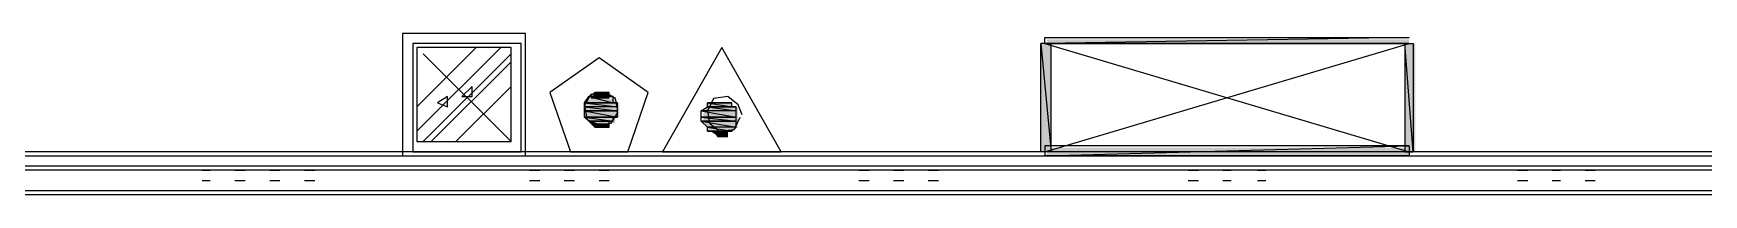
# Model space of a CAD drawing. Header units: millimetres. Extents: x 5 to 415, y 48 to 251.
# Drawn here: x 100.99 to 115.39, y 117.53 to 118.92 of the extents above; entities that cross this region are included whole.
import ezdxf

# ---------------------------------------------------------------- set-up
doc = ezdxf.new("R2010")
doc.units = ezdxf.units.MM
doc.layers.add('H', color=7, linetype='Continuous')
doc.layers.add('P', color=7, linetype='Continuous')

msp = doc.modelspace()

# ---------------------------------------------------------------- hatches: boundary and pattern name
at = {"layer": 'H', "linetype": 'Continuous'}
for points in [[(109.679, 117.898), (109.679, 118.833), (109.767, 118.833), (109.767, 117.898), (109.679, 117.898)], [(109.732, 118.833), (109.732, 118.868), (112.854, 118.868), (112.854, 118.833), (109.732, 118.833)], [(112.818, 117.898), (112.818, 118.833), (112.907, 118.833), (112.907, 117.898), (112.818, 117.898)], [(105.798, 118.357), (105.833, 118.41), (105.957, 118.41), (105.957, 118.357), (105.798, 118.357)], [(105.745, 118.322), (105.798, 118.357), (106.01, 118.357), (106.01, 118.322), (105.745, 118.322)], [(105.745, 118.286), (105.745, 118.322), (106.045, 118.322), (106.045, 118.286), (105.745, 118.286)], [(105.745, 118.233), (105.745, 118.286), (106.045, 118.286), (106.045, 118.233), (105.745, 118.233)], [(106.768, 118.233), (106.803, 118.286), (107.068, 118.286), (107.068, 118.233), (106.768, 118.233)], [(106.803, 118.286), (106.803, 118.322), (107.015, 118.322), (107.015, 118.286), (106.803, 118.286)], [(105.745, 118.198), (105.745, 118.233), (106.045, 118.233), (106.045, 118.198), (105.745, 118.198)], [(105.798, 118.145), (105.745, 118.198), (106.01, 118.198), (106.01, 118.145), (105.798, 118.145)], [(105.833, 118.11), (105.798, 118.145), (105.957, 118.145), (105.957, 118.11), (105.833, 118.11)], [(106.768, 118.198), (106.768, 118.233), (107.068, 118.233), (107.068, 118.198), (106.768, 118.198)], [(106.768, 118.145), (106.768, 118.198), (107.068, 118.198), (107.068, 118.145), (106.768, 118.145)], [(106.803, 118.11), (106.768, 118.145), (107.068, 118.145), (107.068, 118.11), (106.803, 118.11)], [(106.803, 118.075), (106.803, 118.11), (107.068, 118.11), (107.015, 118.075), (106.803, 118.075)], [(106.892, 118.022), (106.856, 118.075), (106.98, 118.075), (106.98, 118.022), (106.892, 118.022)], [(109.732, 117.863), (109.732, 117.934), (112.854, 117.934), (112.854, 117.863), (109.732, 117.863)]]:
    msp.add_hatch(color=256, dxfattribs=at).paths.add_polyline_path(points)

# ---------------------------------------------------------------- linework, layer by layer
at = {"layer": 'P'}
for points in [[(104.175, 118.921), (104.175, 117.863)], [(105.234, 118.921), (104.175, 118.921)], [(104.263, 118.833), (104.263, 117.898)], [(105.198, 118.833), (104.263, 118.833)], [(105.198, 117.898), (105.198, 118.833)], [(105.234, 117.863), (105.234, 118.921)], [(109.767, 118.833), (109.679, 118.833)], [(109.679, 118.833), (109.767, 117.898)], [(109.679, 118.833), (109.767, 117.898)], [(109.679, 117.898), (109.679, 118.833)], [(112.854, 118.886), (109.714, 118.833)], [(109.714, 118.833), (109.714, 118.886)], [(109.714, 118.886), (112.854, 118.886)], [(112.854, 118.833), (109.714, 118.833)], [(109.714, 118.833), (112.854, 118.833)], [(109.714, 117.898), (112.854, 118.833)], [(109.714, 118.833), (112.854, 117.898)], [(109.767, 117.898), (109.767, 118.833)], [(112.889, 117.898), (112.818, 118.833)], [(112.818, 118.833), (112.818, 117.898)], [(112.889, 117.898), (112.818, 118.833)], [(112.818, 118.833), (112.889, 118.833)], [(112.889, 118.833), (112.889, 117.898)], [(104.299, 118.286), (104.81, 118.798)], [(104.299, 118.075), (105.022, 118.798)], [(104.299, 118.798), (104.299, 117.987)], [(105.11, 118.798), (104.299, 118.798)], [(105.11, 117.987), (104.352, 118.745)], [(104.352, 117.987), (105.11, 118.745)], [(104.422, 117.987), (105.11, 118.674)], [(105.11, 117.987), (105.11, 118.798)], [(105.869, 118.71), (105.445, 118.41)], [(106.292, 118.41), (105.869, 118.71)], [(106.927, 118.798), (106.415, 117.898)], [(107.438, 117.898), (106.927, 118.798)], [(104.634, 117.987), (105.11, 118.463)], [(104.775, 118.463), (104.687, 118.375)], [(104.775, 118.375), (104.775, 118.463)], [(105.445, 118.41), (105.622, 117.898)], [(105.798, 118.392), (105.745, 118.304)], [(105.78, 118.375), (105.833, 118.41)], [(105.922, 118.41), (105.798, 118.392)], [(105.869, 118.41), (105.833, 118.41)], [(105.833, 118.41), (105.869, 118.41)], [(105.957, 118.41), (105.833, 118.41)], [(105.833, 118.41), (105.957, 118.41)], [(105.957, 118.41), (105.833, 118.41)], [(105.833, 118.41), (105.904, 118.41)], [(105.957, 118.41), (105.833, 118.41)], [(105.833, 118.41), (105.957, 118.375)], [(105.833, 118.41), (105.957, 118.375)], [(105.904, 118.41), (105.904, 118.41)], [(105.904, 118.41), (105.904, 118.41)], [(105.904, 118.41), (105.957, 118.41)], [(106.01, 118.357), (105.922, 118.41)], [(105.957, 118.375), (105.957, 118.41)], [(106.116, 117.898), (106.292, 118.41)], [(104.563, 118.375), (104.475, 118.322)], [(104.475, 118.322), (104.563, 118.286)], [(104.563, 118.286), (104.563, 118.375)], [(104.687, 118.375), (104.775, 118.375)], [(105.745, 118.322), (105.78, 118.375)], [(105.992, 118.322), (105.745, 118.322)], [(106.027, 118.322), (105.745, 118.322)], [(105.745, 118.322), (106.027, 118.322)], [(106.027, 118.322), (105.745, 118.322)], [(105.745, 118.322), (105.992, 118.322)], [(106.027, 118.322), (105.745, 118.322)], [(105.745, 118.322), (106.027, 118.286)], [(105.745, 118.322), (106.027, 118.286)], [(105.745, 118.286), (105.745, 118.322)], [(105.745, 118.304), (105.763, 118.181)], [(106.027, 118.286), (105.745, 118.286)], [(106.027, 118.286), (105.745, 118.286)], [(105.745, 118.286), (106.027, 118.251)], [(105.745, 118.286), (106.027, 118.251)], [(105.745, 118.251), (105.745, 118.286)], [(106.027, 118.251), (105.745, 118.251)], [(106.027, 118.251), (105.745, 118.251)], [(105.745, 118.251), (106.027, 118.251)], [(105.745, 118.251), (106.027, 118.251)], [(106.027, 118.251), (105.745, 118.251)], [(106.027, 118.251), (105.745, 118.251)], [(105.745, 118.251), (106.027, 118.198)], [(105.745, 118.251), (106.027, 118.198)], [(105.745, 118.198), (105.745, 118.251)], [(105.957, 118.375), (105.78, 118.375)], [(105.992, 118.375), (105.78, 118.375)], [(105.78, 118.375), (105.992, 118.375)], [(105.992, 118.375), (105.78, 118.375)], [(105.78, 118.375), (105.957, 118.375)], [(105.992, 118.375), (105.78, 118.375)], [(105.78, 118.375), (105.992, 118.322)], [(105.78, 118.375), (105.992, 118.322)], [(105.957, 118.375), (105.992, 118.375)], [(105.992, 118.322), (105.992, 118.375)], [(105.992, 118.322), (106.027, 118.322)], [(106.027, 118.269), (106.01, 118.357)], [(106.027, 118.286), (106.027, 118.322)], [(106.027, 118.251), (106.027, 118.286)], [(106.027, 118.251), (106.027, 118.251)], [(106.027, 118.251), (106.027, 118.251)], [(106.027, 118.198), (106.027, 118.251)], [(106.751, 118.251), (106.803, 118.286)], [(107.05, 118.251), (106.751, 118.251)], [(107.05, 118.251), (106.751, 118.251)], [(106.751, 118.251), (107.05, 118.198)], [(106.751, 118.251), (107.05, 118.198)], [(106.751, 118.198), (106.751, 118.251)], [(106.856, 118.357), (106.803, 118.251)], [(107.015, 118.322), (106.803, 118.322)], [(106.803, 118.322), (106.839, 118.322)], [(107.015, 118.322), (106.803, 118.322)], [(106.803, 118.322), (107.015, 118.286)], [(106.803, 118.322), (107.015, 118.286)], [(106.803, 118.286), (106.803, 118.322)], [(107.015, 118.286), (106.803, 118.286)], [(107.05, 118.286), (106.803, 118.286)], [(106.803, 118.286), (107.05, 118.286)], [(107.05, 118.286), (106.803, 118.286)], [(106.803, 118.286), (107.015, 118.286)], [(107.05, 118.286), (106.803, 118.286)], [(106.803, 118.286), (107.05, 118.251)], [(106.803, 118.286), (107.05, 118.251)], [(106.803, 118.251), (106.821, 118.145)], [(106.962, 118.322), (106.839, 118.322)], [(106.839, 118.322), (106.892, 118.322)], [(106.962, 118.322), (106.839, 118.322)], [(106.839, 118.322), (107.015, 118.322)], [(106.839, 118.322), (107.015, 118.322)], [(106.98, 118.375), (106.856, 118.357)], [(106.962, 118.322), (106.892, 118.322)], [(106.892, 118.322), (106.962, 118.322)], [(106.962, 118.322), (106.892, 118.322)], [(106.892, 118.322), (106.927, 118.322)], [(106.962, 118.322), (106.892, 118.322)], [(106.892, 118.322), (106.962, 118.322)], [(106.892, 118.322), (106.962, 118.322)], [(106.927, 118.322), (106.962, 118.322)], [(106.962, 118.322), (106.962, 118.322)], [(107.015, 118.322), (106.962, 118.322)], [(107.068, 118.304), (106.98, 118.375)], [(107.015, 118.286), (107.015, 118.322)], [(107.015, 118.286), (107.05, 118.286)], [(107.05, 118.251), (107.05, 118.286)], [(107.05, 118.198), (107.05, 118.251)], [(107.103, 118.216), (107.068, 118.304)], [(106.027, 118.198), (105.745, 118.198)], [(105.992, 118.198), (105.745, 118.198)], [(105.745, 118.198), (105.992, 118.198)], [(105.992, 118.198), (105.745, 118.198)], [(105.745, 118.198), (106.027, 118.198)], [(105.992, 118.198), (105.745, 118.198)], [(105.745, 118.198), (105.992, 118.163)], [(105.745, 118.198), (105.992, 118.163)], [(105.78, 118.163), (105.745, 118.198)], [(105.763, 118.181), (105.851, 118.128)], [(105.992, 118.163), (105.78, 118.163)], [(105.957, 118.163), (105.78, 118.163)], [(105.78, 118.163), (105.957, 118.163)], [(105.957, 118.163), (105.78, 118.163)], [(105.78, 118.163), (105.992, 118.163)], [(105.957, 118.163), (105.78, 118.163)], [(105.78, 118.163), (105.957, 118.11)], [(105.78, 118.163), (105.957, 118.11)], [(105.833, 118.11), (105.78, 118.163)], [(105.957, 118.11), (105.833, 118.11)], [(105.904, 118.11), (105.833, 118.11)], [(105.833, 118.11), (105.904, 118.11)], [(105.904, 118.11), (105.833, 118.11)], [(105.833, 118.11), (105.957, 118.11)], [(105.904, 118.11), (105.833, 118.11)], [(105.833, 118.11), (105.904, 118.11)], [(105.833, 118.11), (105.904, 118.11)], [(105.869, 118.11), (105.833, 118.11)], [(105.851, 118.128), (105.974, 118.145)], [(105.904, 118.11), (105.869, 118.11)], [(105.957, 118.11), (105.904, 118.11)], [(105.904, 118.11), (105.904, 118.11)], [(105.992, 118.163), (105.957, 118.163)], [(105.957, 118.11), (105.957, 118.163)], [(105.974, 118.145), (106.027, 118.233)], [(106.027, 118.198), (105.992, 118.198)], [(105.992, 118.163), (105.992, 118.198)], [(107.05, 118.198), (106.751, 118.198)], [(107.05, 118.198), (106.751, 118.198)], [(106.751, 118.198), (107.05, 118.198)], [(106.751, 118.198), (107.05, 118.198)], [(107.05, 118.198), (106.751, 118.198)], [(107.05, 118.198), (106.751, 118.198)], [(106.751, 118.198), (107.05, 118.163)], [(106.751, 118.198), (107.05, 118.163)], [(106.751, 118.163), (106.751, 118.198)], [(107.05, 118.163), (106.751, 118.163)], [(107.05, 118.163), (106.751, 118.163)], [(106.751, 118.163), (107.05, 118.163)], [(106.751, 118.163), (107.05, 118.163)], [(107.05, 118.163), (106.751, 118.163)], [(107.05, 118.163), (106.751, 118.163)], [(106.751, 118.163), (107.05, 118.11)], [(106.751, 118.163), (107.05, 118.11)], [(106.803, 118.11), (106.751, 118.163)], [(107.05, 118.11), (106.803, 118.11)], [(107.05, 118.11), (106.803, 118.11)], [(106.803, 118.11), (107.015, 118.075)], [(106.803, 118.11), (107.015, 118.075)], [(106.803, 118.075), (106.803, 118.11)], [(106.821, 118.145), (106.909, 118.075)], [(107.015, 118.075), (107.05, 118.11)], [(107.033, 118.092), (107.086, 118.198)], [(107.05, 118.198), (107.05, 118.198)], [(107.05, 118.198), (107.05, 118.198)], [(107.05, 118.163), (107.05, 118.198)], [(107.05, 118.163), (107.05, 118.163)], [(107.05, 118.163), (107.05, 118.163)], [(107.05, 118.11), (107.05, 118.163)], [(104.299, 117.987), (105.11, 117.987)], [(107.015, 118.075), (106.803, 118.075)], [(107.015, 118.075), (106.803, 118.075)], [(106.803, 118.075), (107.015, 118.075)], [(106.803, 118.075), (107.015, 118.075)], [(107.015, 118.075), (106.803, 118.075)], [(107.015, 118.075), (106.803, 118.075)], [(106.803, 118.075), (106.962, 118.075)], [(106.803, 118.075), (106.962, 118.075)], [(106.839, 118.075), (106.803, 118.075)], [(106.962, 118.075), (106.839, 118.075)], [(106.962, 118.075), (106.839, 118.075)], [(106.839, 118.075), (106.962, 118.039)], [(106.839, 118.075), (106.962, 118.039)], [(106.892, 118.039), (106.839, 118.075)], [(106.962, 118.039), (106.892, 118.039)], [(106.927, 118.039), (106.892, 118.039)], [(106.892, 118.039), (106.927, 118.039)], [(106.909, 118.075), (107.033, 118.092)], [(106.927, 118.039), (106.962, 118.039)], [(106.962, 118.039), (106.927, 118.039)], [(106.962, 118.075), (107.015, 118.075)], [(106.962, 118.039), (106.962, 118.075)], [(107.015, 118.075), (107.015, 118.075)], [(107.015, 118.075), (107.015, 118.075)], [(57.221, 117.863), (367.524, 117.863)], [(167.164, 117.898), (64.682, 117.898)], [(64.682, 117.863), (167.164, 117.863)], [(104.175, 117.863), (105.234, 117.863)], [(104.263, 117.898), (105.198, 117.898)], [(105.622, 117.898), (106.116, 117.898)], [(106.415, 117.898), (107.438, 117.898)], [(109.767, 117.898), (109.679, 117.898)], [(109.714, 117.951), (109.714, 117.863)], [(109.714, 117.863), (112.854, 117.951)], [(112.854, 117.951), (109.714, 117.951)], [(109.714, 117.863), (112.854, 117.951)], [(112.854, 117.863), (109.714, 117.863)], [(112.818, 117.898), (112.889, 117.898)], [(112.854, 117.951), (112.854, 117.863)], [(167.164, 117.775), (64.717, 117.775)], [(131.392, 117.74), (64.717, 117.74)], [(131.392, 117.74), (64.717, 117.74)], [(102.447, 117.74), (102.517, 117.74)], [(102.729, 117.74), (102.817, 117.74)], [(103.029, 117.74), (103.117, 117.74)], [(103.329, 117.74), (103.417, 117.74)], [(105.269, 117.74), (105.357, 117.74)], [(105.569, 117.74), (105.657, 117.74)], [(105.869, 117.74), (105.957, 117.74)], [(108.109, 117.74), (108.197, 117.74)], [(108.409, 117.74), (108.497, 117.74)], [(108.708, 117.74), (108.797, 117.74)], [(110.949, 117.74), (111.037, 117.74)], [(111.248, 117.74), (111.319, 117.74)], [(111.548, 117.74), (111.619, 117.74)], [(113.788, 117.74), (113.877, 117.74)], [(114.088, 117.74), (114.159, 117.74)], [(114.371, 117.74), (114.459, 117.74)], [(64.717, 117.563), (131.233, 117.563)], [(64.717, 117.563), (131.233, 117.563)], [(64.717, 117.528), (131.18, 117.528)], [(102.447, 117.651), (102.517, 117.651)], [(102.447, 117.563), (102.517, 117.563)], [(102.729, 117.651), (102.817, 117.651)], [(102.729, 117.563), (102.817, 117.563)], [(103.029, 117.651), (103.117, 117.651)], [(103.029, 117.563), (103.117, 117.563)], [(103.329, 117.651), (103.417, 117.651)], [(103.329, 117.563), (103.417, 117.563)], [(105.269, 117.651), (105.357, 117.651)], [(105.269, 117.563), (105.357, 117.563)], [(105.569, 117.651), (105.657, 117.651)], [(105.569, 117.563), (105.657, 117.563)], [(105.869, 117.651), (105.957, 117.651)], [(105.869, 117.563), (105.957, 117.563)], [(108.109, 117.651), (108.197, 117.651)], [(108.109, 117.563), (108.197, 117.563)], [(108.409, 117.651), (108.497, 117.651)], [(108.409, 117.563), (108.497, 117.563)], [(108.708, 117.651), (108.797, 117.651)], [(108.708, 117.563), (108.797, 117.563)], [(110.949, 117.651), (111.037, 117.651)], [(110.949, 117.563), (111.037, 117.563)], [(111.248, 117.651), (111.319, 117.651)], [(111.248, 117.563), (111.319, 117.563)], [(111.548, 117.651), (111.619, 117.651)], [(111.548, 117.563), (111.619, 117.563)], [(113.788, 117.651), (113.877, 117.651)], [(113.788, 117.563), (113.877, 117.563)], [(114.088, 117.651), (114.159, 117.651)], [(114.088, 117.563), (114.159, 117.563)], [(114.371, 117.651), (114.459, 117.651)], [(114.371, 117.563), (114.459, 117.563)]]:
    msp.add_lwpolyline(points, dxfattribs=at)

doc.saveas('drawing.dxf')
